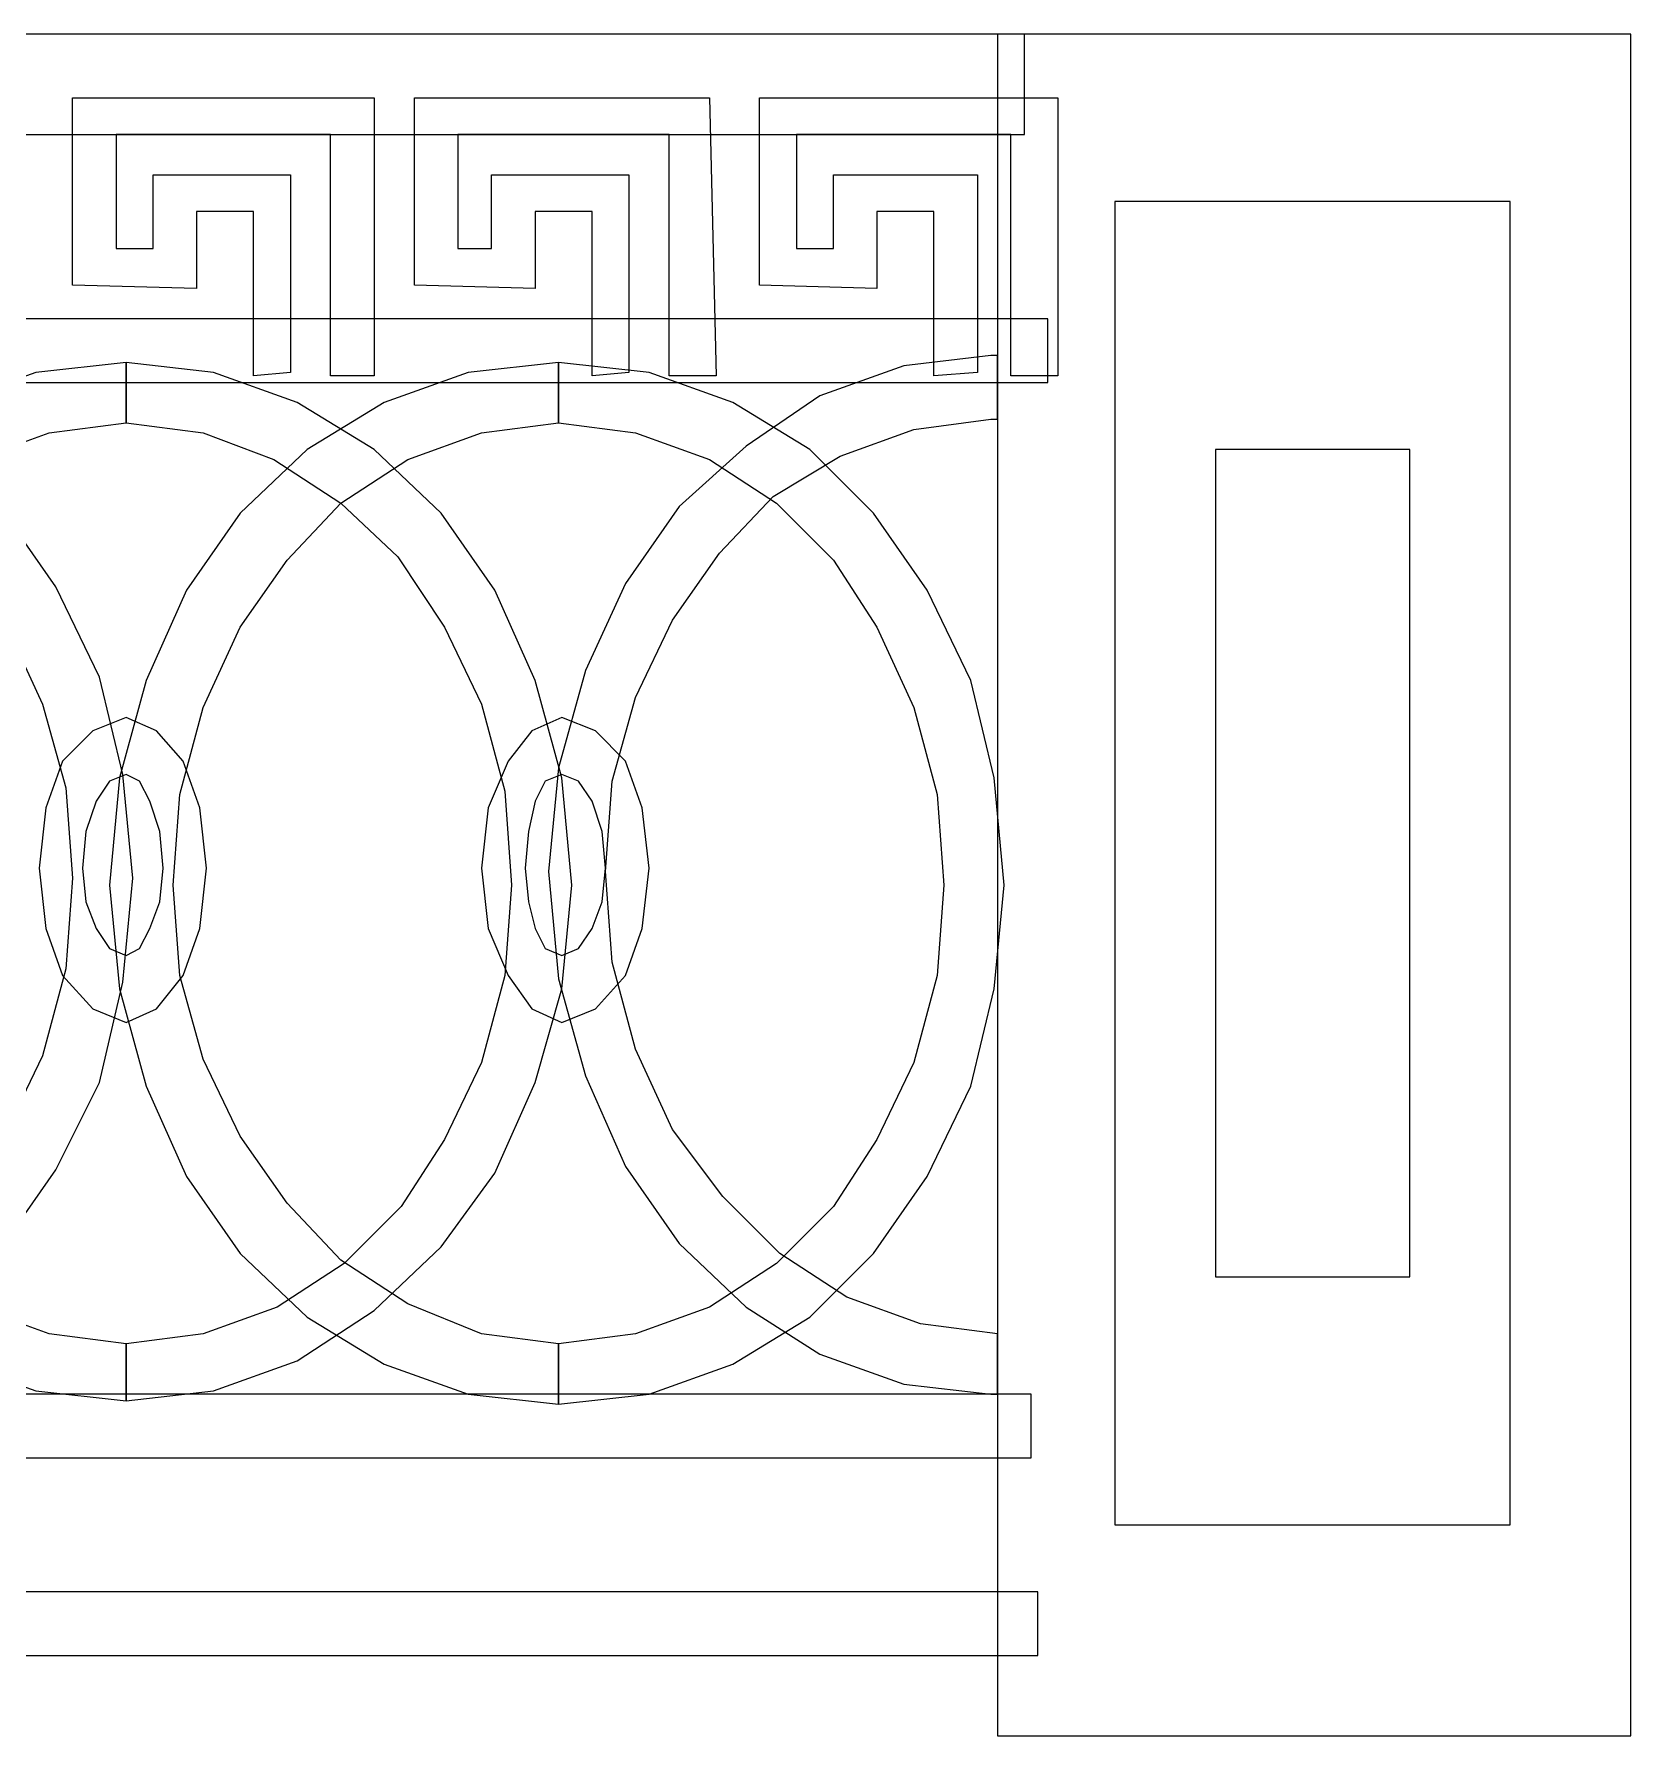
# Model space of a CAD drawing. Header units: centimetres. Extents: x -67 to 57, y -7 to 31.
# Drawn here: x 21.39 to 57.17, y -7.27 to 30.87 of the extents above; entities that cross this region are included whole.
import ezdxf

# ---------------------------------------------------------------- set-up
doc = ezdxf.new("R2010")
doc.units = ezdxf.units.CM
doc.header["$MEASUREMENT"] = 0
doc.layers.add('layer 1', color=7, linetype='Continuous')

msp = doc.modelspace()

# ---------------------------------------------------------------- linework, layer by layer
at = {"layer": 'layer 1', "color": 174}
for points, knots in [([(-53.71834, 30.87266), (-53.71834, 30.87266), (43.57871, 30.87266), (43.57871, 30.87266), (43.57871, 30.87266), (43.57871, 30.87266), (43.57871, 28.62041), (43.57871, 28.62041), (43.57871, 28.62041), (43.57871, 28.62041), (-53.71834, 28.62041), (-53.71834, 28.62041), (-53.71834, 28.62041), (-53.71834, 28.62041), (-53.71834, 30.87266), (-53.71834, 30.87266)], [0, 0, 0, 0, 0.25, 0.25, 0.25, 0.25, 0.5, 0.5, 0.5, 0.5, 0.75, 0.75, 0.75, 0.75, 1, 1, 1, 1]), ([(27.13731, 23.2901), (27.13731, 23.2901), (27.13731, 27.71951), (27.13731, 27.71951), (27.13731, 27.71951), (27.13731, 27.71951), (24.05924, 27.71951), (24.05924, 27.71951), (24.05924, 27.71951), (24.05924, 27.71951), (24.05924, 26.06787), (24.05924, 26.06787), (24.05924, 26.06787), (24.05924, 26.06787), (23.23341, 26.06787), (23.23341, 26.06787), (23.23341, 26.06787), (23.23341, 26.06787), (23.23341, 28.62041), (23.23341, 28.62041), (23.23341, 28.62041), (23.23341, 28.62041), (28.03821, 28.62041), (28.03821, 28.62041), (28.03821, 28.62041), (28.03821, 28.62041), (28.03821, 23.21502), (28.03821, 23.21502), (28.03821, 23.21502), (28.03821, 23.21502), (29.01418, 23.21502), (29.01418, 23.21502), (29.01418, 23.21502), (29.01418, 23.21502), (29.01418, 29.44624), (29.01418, 29.44624), (29.01418, 29.44624), (29.01418, 29.44624), (22.25744, 29.44624), (22.25744, 29.44624), (22.25744, 29.44624), (22.25744, 29.44624), (22.25744, 25.24204), (22.25744, 25.24204), (22.25744, 25.24204), (22.25744, 25.24204), (25.03521, 25.16697), (25.03521, 25.16697), (25.03521, 25.16697), (25.03521, 25.16697), (25.03521, 26.89369), (25.03521, 26.89369), (25.03521, 26.89369), (25.03521, 26.89369), (26.31148, 26.89369), (26.31148, 26.89369), (26.31148, 26.89369), (26.31148, 26.89369), (26.31148, 23.21502), (26.31148, 23.21502), (26.31148, 23.21502), (26.31148, 23.21502), (27.13731, 23.2901), (27.13731, 23.2901)], [0, 0, 0, 0, 0.0625, 0.0625, 0.0625, 0.0625, 0.125, 0.125, 0.125, 0.125, 0.1875, 0.1875, 0.1875, 0.1875, 0.25, 0.25, 0.25, 0.25, 0.3125, 0.3125, 0.3125, 0.3125, 0.375, 0.375, 0.375, 0.375, 0.4375, 0.4375, 0.4375, 0.4375, 0.5, 0.5, 0.5, 0.5, 0.5625, 0.5625, 0.5625, 0.5625, 0.625, 0.625, 0.625, 0.625, 0.6875, 0.6875, 0.6875, 0.6875, 0.75, 0.75, 0.75, 0.75, 0.8125, 0.8125, 0.8125, 0.8125, 0.875, 0.875, 0.875, 0.875, 0.9375, 0.9375, 0.9375, 0.9375, 1, 1, 1, 1]), ([(34.71987, 23.2901), (34.71987, 23.2901), (34.71987, 27.71951), (34.71987, 27.71951), (34.71987, 27.71951), (34.71987, 27.71951), (31.6418, 27.71951), (31.6418, 27.71951), (31.6418, 27.71951), (31.6418, 27.71951), (31.6418, 26.06787), (31.6418, 26.06787), (31.6418, 26.06787), (31.6418, 26.06787), (30.89105, 26.06787), (30.89105, 26.06787), (30.89105, 26.06787), (30.89105, 26.06787), (30.89105, 28.62041), (30.89105, 28.62041), (30.89105, 28.62041), (30.89105, 28.62041), (35.62077, 28.62041), (35.62077, 28.62041), (35.62077, 28.62041), (35.62077, 28.62041), (35.62077, 23.21502), (35.62077, 23.21502), (35.62077, 23.21502), (35.62077, 23.21502), (36.67182, 23.21502), (36.67182, 23.21502), (36.67182, 23.21502), (36.67182, 23.21502), (36.52167, 29.44624), (36.52167, 29.44624), (36.52167, 29.44624), (36.52167, 29.44624), (29.91508, 29.44624), (29.91508, 29.44624), (29.91508, 29.44624), (29.91508, 29.44624), (29.91508, 25.24204), (29.91508, 25.24204), (29.91508, 25.24204), (29.91508, 25.24204), (32.61777, 25.16697), (32.61777, 25.16697), (32.61777, 25.16697), (32.61777, 25.16697), (32.61777, 26.89369), (32.61777, 26.89369), (32.61777, 26.89369), (32.61777, 26.89369), (33.89405, 26.89369), (33.89405, 26.89369), (33.89405, 26.89369), (33.89405, 26.89369), (33.89405, 23.21502), (33.89405, 23.21502), (33.89405, 23.21502), (33.89405, 23.21502), (34.71987, 23.2901), (34.71987, 23.2901)], [0, 0, 0, 0, 0.0625, 0.0625, 0.0625, 0.0625, 0.125, 0.125, 0.125, 0.125, 0.1875, 0.1875, 0.1875, 0.1875, 0.25, 0.25, 0.25, 0.25, 0.3125, 0.3125, 0.3125, 0.3125, 0.375, 0.375, 0.375, 0.375, 0.4375, 0.4375, 0.4375, 0.4375, 0.5, 0.5, 0.5, 0.5, 0.5625, 0.5625, 0.5625, 0.5625, 0.625, 0.625, 0.625, 0.625, 0.6875, 0.6875, 0.6875, 0.6875, 0.75, 0.75, 0.75, 0.75, 0.8125, 0.8125, 0.8125, 0.8125, 0.875, 0.875, 0.875, 0.875, 0.9375, 0.9375, 0.9375, 0.9375, 1, 1, 1, 1]), ([(42.52766, 23.2901), (42.52766, 23.2901), (42.52766, 27.71951), (42.52766, 27.71951), (42.52766, 27.71951), (42.52766, 27.71951), (39.29944, 27.71951), (39.29944, 27.71951), (39.29944, 27.71951), (39.29944, 27.71951), (39.29944, 26.06787), (39.29944, 26.06787), (39.29944, 26.06787), (39.29944, 26.06787), (38.47361, 26.06787), (38.47361, 26.06787), (38.47361, 26.06787), (38.47361, 26.06787), (38.47361, 28.62041), (38.47361, 28.62041), (38.47361, 28.62041), (38.47361, 28.62041), (43.27841, 28.62041), (43.27841, 28.62041), (43.27841, 28.62041), (43.27841, 28.62041), (43.27841, 23.21502), (43.27841, 23.21502), (43.27841, 23.21502), (43.27841, 23.21502), (44.32945, 23.21502), (44.32945, 23.21502), (44.32945, 23.21502), (44.32945, 23.21502), (44.32945, 29.44624), (44.32945, 29.44624), (44.32945, 29.44624), (44.32945, 29.44624), (37.64779, 29.44624), (37.64779, 29.44624), (37.64779, 29.44624), (37.64779, 29.44624), (37.64779, 25.24204), (37.64779, 25.24204), (37.64779, 25.24204), (37.64779, 25.24204), (40.27541, 25.16697), (40.27541, 25.16697), (40.27541, 25.16697), (40.27541, 25.16697), (40.27541, 26.89369), (40.27541, 26.89369), (40.27541, 26.89369), (40.27541, 26.89369), (41.55168, 26.89369), (41.55168, 26.89369), (41.55168, 26.89369), (41.55168, 26.89369), (41.55168, 23.21502), (41.55168, 23.21502), (41.55168, 23.21502), (41.55168, 23.21502), (42.52766, 23.2901), (42.52766, 23.2901)], [0, 0, 0, 0, 0.0625, 0.0625, 0.0625, 0.0625, 0.125, 0.125, 0.125, 0.125, 0.1875, 0.1875, 0.1875, 0.1875, 0.25, 0.25, 0.25, 0.25, 0.3125, 0.3125, 0.3125, 0.3125, 0.375, 0.375, 0.375, 0.375, 0.4375, 0.4375, 0.4375, 0.4375, 0.5, 0.5, 0.5, 0.5, 0.5625, 0.5625, 0.5625, 0.5625, 0.625, 0.625, 0.625, 0.625, 0.6875, 0.6875, 0.6875, 0.6875, 0.75, 0.75, 0.75, 0.75, 0.8125, 0.8125, 0.8125, 0.8125, 0.875, 0.875, 0.875, 0.875, 0.9375, 0.9375, 0.9375, 0.9375, 1, 1, 1, 1]), ([(-53.94357, 24.49129), (-53.94357, 24.49129), (44.10423, 24.49129), (44.10423, 24.49129), (44.10423, 24.49129), (44.10423, 24.49129), (44.10423, 23.06487), (44.10423, 23.06487), (44.10423, 23.06487), (44.10423, 23.06487), (-53.94357, 23.06487), (-53.94357, 23.06487), (-53.94357, 23.06487), (-53.94357, 23.06487), (-53.94357, 24.49129), (-53.94357, 24.49129)], [0, 0, 0, 0, 0.25, 0.25, 0.25, 0.25, 0.5, 0.5, 0.5, 0.5, 0.75, 0.75, 0.75, 0.75, 1, 1, 1, 1]), ([(13.62383, 23.66547), (13.62383, 23.66547), (15.65085, 23.44025), (15.65085, 23.44025), (15.65085, 23.44025), (15.65085, 23.44025), (17.52772, 22.76457), (17.52772, 22.76457), (17.52772, 22.76457), (17.52772, 22.76457), (19.25444, 21.63845), (19.25444, 21.63845), (19.25444, 21.63845), (19.25444, 21.63845), (20.68087, 20.21203), (20.68087, 20.21203), (20.68087, 20.21203), (20.68087, 20.21203), (21.88206, 18.4853), (21.88206, 18.4853), (21.88206, 18.4853), (21.88206, 18.4853), (22.85804, 16.45828), (22.85804, 16.45828), (22.85804, 16.45828), (22.85804, 16.45828), (23.38356, 14.28111), (23.38356, 14.28111), (23.38356, 14.28111), (23.38356, 14.28111), (23.60879, 11.95379), (23.60879, 11.95379), (23.60879, 11.95379), (23.60879, 11.95379), (23.38356, 9.62647), (23.38356, 9.62647), (23.38356, 9.62647), (23.38356, 9.62647), (22.85804, 7.37422), (22.85804, 7.37422), (22.85804, 7.37422), (22.85804, 7.37422), (21.88206, 5.42227), (21.88206, 5.42227), (21.88206, 5.42227), (21.88206, 5.42227), (20.68087, 3.69555), (20.68087, 3.69555), (20.68087, 3.69555), (20.68087, 3.69555), (19.25444, 2.26913), (19.25444, 2.26913), (19.25444, 2.26913), (19.25444, 2.26913), (17.52772, 1.14301), (17.52772, 1.14301), (17.52772, 1.14301), (17.52772, 1.14301), (15.65085, 0.46733), (15.65085, 0.46733), (15.65085, 0.46733), (15.65085, 0.46733), (13.62383, 0.24211), (13.62383, 0.24211), (13.62383, 0.24211), (13.62383, 0.24211), (13.62383, 0.24211), (13.62383, 0.24211), (13.62383, 0.24211), (13.62383, 0.24211), (13.62383, 0.24211), (13.62383, 0.24211), (13.62383, 0.24211), (13.62383, 0.24211), (13.62383, 0.24211), (13.62383, 0.24211), (13.62383, 0.24211), (13.62383, 0.24211), (13.62383, 0.24211), (13.62383, 0.24211), (13.62383, 0.24211), (13.62383, 0.24211), (13.62383, 1.66853), (13.62383, 1.66853), (13.62383, 1.66853), (13.62383, 1.66853), (13.62383, 1.66853), (13.62383, 1.66853), (13.62383, 1.66853), (13.62383, 1.66853), (13.62383, 1.66853), (13.62383, 1.66853), (13.62383, 1.66853), (13.62383, 1.66853), (13.62383, 1.66853), (13.62383, 1.66853), (13.62383, 1.66853), (13.62383, 1.66853), (13.62383, 1.66853), (13.62383, 1.66853), (13.62383, 1.66853), (13.62383, 1.66853), (15.35055, 1.89376), (15.35055, 1.89376), (15.35055, 1.89376), (15.35055, 1.89376), (17.0022, 2.49435), (17.0022, 2.49435), (17.0022, 2.49435), (17.0022, 2.49435), (18.5037, 3.47033), (18.5037, 3.47033), (18.5037, 3.47033), (18.5037, 3.47033), (19.77997, 4.7466), (19.77997, 4.7466), (19.77997, 4.7466), (19.77997, 4.7466), (20.75594, 6.2481), (20.75594, 6.2481), (20.75594, 6.2481), (20.75594, 6.2481), (21.58177, 7.97482), (21.58177, 7.97482), (21.58177, 7.97482), (21.58177, 7.97482), (22.10729, 9.92677), (22.10729, 9.92677), (22.10729, 9.92677), (22.10729, 9.92677), (22.25744, 11.95379), (22.25744, 11.95379), (22.25744, 11.95379), (22.25744, 11.95379), (22.10729, 13.98081), (22.10729, 13.98081), (22.10729, 13.98081), (22.10729, 13.98081), (21.58177, 15.85768), (21.58177, 15.85768), (21.58177, 15.85768), (21.58177, 15.85768), (20.75594, 17.65948), (20.75594, 17.65948), (20.75594, 17.65948), (20.75594, 17.65948), (19.77997, 19.16098), (19.77997, 19.16098), (19.77997, 19.16098), (19.77997, 19.16098), (18.5037, 20.36218), (18.5037, 20.36218), (18.5037, 20.36218), (18.5037, 20.36218), (17.0022, 21.33815), (17.0022, 21.33815), (17.0022, 21.33815), (17.0022, 21.33815), (15.35055, 21.93875), (15.35055, 21.93875), (15.35055, 21.93875), (15.35055, 21.93875), (13.62383, 22.16397), (13.62383, 22.16397), (13.62383, 22.16397), (13.62383, 22.16397), (13.62383, 22.16397), (13.62383, 22.16397), (13.62383, 22.16397), (13.62383, 22.16397), (13.62383, 22.16397), (13.62383, 22.16397), (13.62383, 22.16397), (13.62383, 22.16397), (13.62383, 22.16397), (13.62383, 22.16397), (13.62383, 22.16397), (13.62383, 22.16397), (13.62383, 22.16397), (13.62383, 22.16397), (13.62383, 22.16397), (13.62383, 22.16397), (13.62383, 23.66547), (13.62383, 23.66547), (13.62383, 23.66547), (13.62383, 23.66547), (13.62383, 23.66547), (13.62383, 23.66547), (13.62383, 23.66547), (13.62383, 23.66547), (13.62383, 23.66547), (13.62383, 23.66547), (13.62383, 23.66547), (13.62383, 23.66547), (13.62383, 23.66547), (13.62383, 23.66547), (13.62383, 23.66547), (13.62383, 23.66547), (13.62383, 23.66547), (13.62383, 23.66547)], [0, 0, 0, 0, 0.02, 0.02, 0.02, 0.02, 0.04, 0.04, 0.04, 0.04, 0.06, 0.06, 0.06, 0.06, 0.08, 0.08, 0.08, 0.08, 0.1, 0.1, 0.1, 0.1, 0.12, 0.12, 0.12, 0.12, 0.14, 0.14, 0.14, 0.14, 0.16, 0.16, 0.16, 0.16, 0.18, 0.18, 0.18, 0.18, 0.2, 0.2, 0.2, 0.2, 0.22, 0.22, 0.22, 0.22, 0.24, 0.24, 0.24, 0.24, 0.26, 0.26, 0.26, 0.26, 0.28, 0.28, 0.28, 0.28, 0.3, 0.3, 0.3, 0.3, 0.32, 0.32, 0.32, 0.32, 0.34, 0.34, 0.34, 0.34, 0.36, 0.36, 0.36, 0.36, 0.38, 0.38, 0.38, 0.38, 0.4, 0.4, 0.4, 0.4, 0.42, 0.42, 0.42, 0.42, 0.44, 0.44, 0.44, 0.44, 0.46, 0.46, 0.46, 0.46, 0.48, 0.48, 0.48, 0.48, 0.5, 0.5, 0.5, 0.5, 0.52, 0.52, 0.52, 0.52, 0.54, 0.54, 0.54, 0.54, 0.56, 0.56, 0.56, 0.56, 0.58, 0.58, 0.58, 0.58, 0.6, 0.6, 0.6, 0.6, 0.62, 0.62, 0.62, 0.62, 0.64, 0.64, 0.64, 0.64, 0.66, 0.66, 0.66, 0.66, 0.68, 0.68, 0.68, 0.68, 0.7, 0.7, 0.7, 0.7, 0.72, 0.72, 0.72, 0.72, 0.74, 0.74, 0.74, 0.74, 0.76, 0.76, 0.76, 0.76, 0.78, 0.78, 0.78, 0.78, 0.8, 0.8, 0.8, 0.8, 0.82, 0.82, 0.82, 0.82, 0.84, 0.84, 0.84, 0.84, 0.86, 0.86, 0.86, 0.86, 0.88, 0.88, 0.88, 0.88, 0.9, 0.9, 0.9, 0.9, 0.92, 0.92, 0.92, 0.92, 0.94, 0.94, 0.94, 0.94, 0.96, 0.96, 0.96, 0.96, 0.98, 0.98, 0.98, 0.98, 1, 1, 1, 1]), ([(42.82796, 23.66547), (42.82796, 23.66547), (42.90303, 23.66547), (42.90303, 23.66547), (42.90303, 23.66547), (42.90303, 23.66547), (42.97811, 23.66547), (42.97811, 23.66547), (42.97811, 23.66547), (42.97811, 23.66547), (42.97811, 23.66547), (42.97811, 23.66547), (42.97811, 23.66547), (42.97811, 23.66547), (42.97811, 23.66547), (42.97811, 23.66547), (42.97811, 23.66547), (42.97811, 23.66547), (42.97811, 22.23905), (42.97811, 22.23905), (42.97811, 22.23905), (42.97811, 22.23905), (42.97811, 22.23905), (42.97811, 22.23905), (42.97811, 22.23905), (42.97811, 22.23905), (42.97811, 22.23905), (42.97811, 22.23905), (42.97811, 22.23905), (42.97811, 22.23905), (42.90303, 22.23905), (42.90303, 22.23905), (42.90303, 22.23905), (42.90303, 22.23905), (42.82796, 22.23905), (42.82796, 22.23905), (42.82796, 22.23905), (42.82796, 22.23905), (41.10123, 22.01382), (41.10123, 22.01382), (41.10123, 22.01382), (41.10123, 22.01382), (39.44959, 21.41322), (39.44959, 21.41322), (39.44959, 21.41322), (39.44959, 21.41322), (37.94809, 20.51233), (37.94809, 20.51233), (37.94809, 20.51233), (37.94809, 20.51233), (36.74689, 19.23605), (36.74689, 19.23605), (36.74689, 19.23605), (36.74689, 19.23605), (35.69584, 17.73456), (35.69584, 17.73456), (35.69584, 17.73456), (35.69584, 17.73456), (34.87002, 16.00783), (34.87002, 16.00783), (34.87002, 16.00783), (34.87002, 16.00783), (34.3445, 14.13096), (34.3445, 14.13096), (34.3445, 14.13096), (34.3445, 14.13096), (34.19435, 12.10394), (34.19435, 12.10394), (34.19435, 12.10394), (34.19435, 12.10394), (34.3445, 10.07692), (34.3445, 10.07692), (34.3445, 10.07692), (34.3445, 10.07692), (34.87002, 8.12497), (34.87002, 8.12497), (34.87002, 8.12497), (34.87002, 8.12497), (35.69584, 6.32317), (35.69584, 6.32317), (35.69584, 6.32317), (35.69584, 6.32317), (36.82197, 4.82168), (36.82197, 4.82168), (36.82197, 4.82168), (36.82197, 4.82168), (38.09824, 3.5454), (38.09824, 3.5454), (38.09824, 3.5454), (38.09824, 3.5454), (39.59974, 2.56943), (39.59974, 2.56943), (39.59974, 2.56943), (39.59974, 2.56943), (41.25138, 1.96883), (41.25138, 1.96883), (41.25138, 1.96883), (41.25138, 1.96883), (42.97811, 1.74361), (42.97811, 1.74361), (42.97811, 1.74361), (42.97811, 1.74361), (42.97811, 1.74361), (42.97811, 1.74361), (42.97811, 1.74361), (42.97811, 1.74361), (42.97811, 1.74361), (42.97811, 1.74361), (42.97811, 1.74361), (42.97811, 1.74361), (42.97811, 1.74361), (42.97811, 1.74361), (42.97811, 1.74361), (42.97811, 1.74361), (42.97811, 1.74361), (42.97811, 1.74361), (42.97811, 1.74361), (42.97811, 1.74361), (42.97811, 0.39226), (42.97811, 0.39226), (42.97811, 0.39226), (42.97811, 0.39226), (42.97811, 0.39226), (42.97811, 0.39226), (42.97811, 0.39226), (42.97811, 0.39226), (42.97811, 0.39226), (42.97811, 0.39226), (42.97811, 0.39226), (42.97811, 0.39226), (42.90303, 0.39226), (42.90303, 0.39226), (42.90303, 0.39226), (42.90303, 0.39226), (42.82796, 0.39226), (42.82796, 0.39226), (42.82796, 0.39226), (42.82796, 0.39226), (40.87601, 0.61748), (40.87601, 0.61748), (40.87601, 0.61748), (40.87601, 0.61748), (38.99914, 1.29316), (38.99914, 1.29316), (38.99914, 1.29316), (38.99914, 1.29316), (37.34749, 2.3442), (37.34749, 2.3442), (37.34749, 2.3442), (37.34749, 2.3442), (35.84599, 3.77063), (35.84599, 3.77063), (35.84599, 3.77063), (35.84599, 3.77063), (34.64479, 5.49735), (34.64479, 5.49735), (34.64479, 5.49735), (34.64479, 5.49735), (33.7439, 7.52437), (33.7439, 7.52437), (33.7439, 7.52437), (33.7439, 7.52437), (33.1433, 9.70154), (33.1433, 9.70154), (33.1433, 9.70154), (33.1433, 9.70154), (32.91807, 12.10394), (32.91807, 12.10394), (32.91807, 12.10394), (32.91807, 12.10394), (33.1433, 14.43126), (33.1433, 14.43126), (33.1433, 14.43126), (33.1433, 14.43126), (33.7439, 16.60843), (33.7439, 16.60843), (33.7439, 16.60843), (33.7439, 16.60843), (34.64479, 18.56038), (34.64479, 18.56038), (34.64479, 18.56038), (34.64479, 18.56038), (35.84599, 20.2871), (35.84599, 20.2871), (35.84599, 20.2871), (35.84599, 20.2871), (37.34749, 21.63845), (37.34749, 21.63845), (37.34749, 21.63845), (37.34749, 21.63845), (38.99914, 22.76457), (38.99914, 22.76457), (38.99914, 22.76457), (38.99914, 22.76457), (40.87601, 23.44025), (40.87601, 23.44025), (40.87601, 23.44025), (40.87601, 23.44025), (42.82796, 23.66547), (42.82796, 23.66547)], [0, 0, 0, 0, 0.02, 0.02, 0.02, 0.02, 0.04, 0.04, 0.04, 0.04, 0.06, 0.06, 0.06, 0.06, 0.08, 0.08, 0.08, 0.08, 0.1, 0.1, 0.1, 0.1, 0.12, 0.12, 0.12, 0.12, 0.14, 0.14, 0.14, 0.14, 0.16, 0.16, 0.16, 0.16, 0.18, 0.18, 0.18, 0.18, 0.2, 0.2, 0.2, 0.2, 0.22, 0.22, 0.22, 0.22, 0.24, 0.24, 0.24, 0.24, 0.26, 0.26, 0.26, 0.26, 0.28, 0.28, 0.28, 0.28, 0.3, 0.3, 0.3, 0.3, 0.32, 0.32, 0.32, 0.32, 0.34, 0.34, 0.34, 0.34, 0.36, 0.36, 0.36, 0.36, 0.38, 0.38, 0.38, 0.38, 0.4, 0.4, 0.4, 0.4, 0.42, 0.42, 0.42, 0.42, 0.44, 0.44, 0.44, 0.44, 0.46, 0.46, 0.46, 0.46, 0.48, 0.48, 0.48, 0.48, 0.5, 0.5, 0.5, 0.5, 0.52, 0.52, 0.52, 0.52, 0.54, 0.54, 0.54, 0.54, 0.56, 0.56, 0.56, 0.56, 0.58, 0.58, 0.58, 0.58, 0.6, 0.6, 0.6, 0.6, 0.62, 0.62, 0.62, 0.62, 0.64, 0.64, 0.64, 0.64, 0.66, 0.66, 0.66, 0.66, 0.68, 0.68, 0.68, 0.68, 0.7, 0.7, 0.7, 0.7, 0.72, 0.72, 0.72, 0.72, 0.74, 0.74, 0.74, 0.74, 0.76, 0.76, 0.76, 0.76, 0.78, 0.78, 0.78, 0.78, 0.8, 0.8, 0.8, 0.8, 0.82, 0.82, 0.82, 0.82, 0.84, 0.84, 0.84, 0.84, 0.86, 0.86, 0.86, 0.86, 0.88, 0.88, 0.88, 0.88, 0.9, 0.9, 0.9, 0.9, 0.92, 0.92, 0.92, 0.92, 0.94, 0.94, 0.94, 0.94, 0.96, 0.96, 0.96, 0.96, 0.98, 0.98, 0.98, 0.98, 1, 1, 1, 1]), ([(23.45864, 0.24211), (23.45864, 0.24211), (21.43162, 0.46733), (21.43162, 0.46733), (21.43162, 0.46733), (21.43162, 0.46733), (19.55474, 1.14301), (19.55474, 1.14301), (19.55474, 1.14301), (19.55474, 1.14301), (17.82802, 2.26913), (17.82802, 2.26913), (17.82802, 2.26913), (17.82802, 2.26913), (16.32652, 3.69555), (16.32652, 3.69555), (16.32652, 3.69555), (16.32652, 3.69555), (15.12533, 5.3472), (15.12533, 5.3472), (15.12533, 5.3472), (15.12533, 5.3472), (14.22443, 7.37422), (14.22443, 7.37422), (14.22443, 7.37422), (14.22443, 7.37422), (13.62383, 9.47632), (13.62383, 9.47632), (13.62383, 9.47632), (13.62383, 9.47632), (13.3986, 11.80364), (13.3986, 11.80364), (13.3986, 11.80364), (13.3986, 11.80364), (13.62383, 14.20604), (13.62383, 14.20604), (13.62383, 14.20604), (13.62383, 14.20604), (14.22443, 16.38321), (14.22443, 16.38321), (14.22443, 16.38321), (14.22443, 16.38321), (15.12533, 18.41023), (15.12533, 18.41023), (15.12533, 18.41023), (15.12533, 18.41023), (16.32652, 20.13695), (16.32652, 20.13695), (16.32652, 20.13695), (16.32652, 20.13695), (17.82802, 21.56337), (17.82802, 21.56337), (17.82802, 21.56337), (17.82802, 21.56337), (19.55474, 22.61442), (19.55474, 22.61442), (19.55474, 22.61442), (19.55474, 22.61442), (21.43162, 23.2901), (21.43162, 23.2901), (21.43162, 23.2901), (21.43162, 23.2901), (23.45864, 23.51532), (23.45864, 23.51532), (23.45864, 23.51532), (23.45864, 23.51532), (23.45864, 22.16397), (23.45864, 22.16397), (23.45864, 22.16397), (23.45864, 22.16397), (21.73192, 21.93875), (21.73192, 21.93875), (21.73192, 21.93875), (21.73192, 21.93875), (20.08027, 21.33815), (20.08027, 21.33815), (20.08027, 21.33815), (20.08027, 21.33815), (18.57877, 20.36218), (18.57877, 20.36218), (18.57877, 20.36218), (18.57877, 20.36218), (17.3025, 19.16098), (17.3025, 19.16098), (17.3025, 19.16098), (17.3025, 19.16098), (16.17637, 17.58441), (16.17637, 17.58441), (16.17637, 17.58441), (16.17637, 17.58441), (15.35055, 15.85768), (15.35055, 15.85768), (15.35055, 15.85768), (15.35055, 15.85768), (14.82503, 13.90574), (14.82503, 13.90574), (14.82503, 13.90574), (14.82503, 13.90574), (14.67488, 11.80364), (14.67488, 11.80364), (14.67488, 11.80364), (14.67488, 11.80364), (14.82503, 9.77662), (14.82503, 9.77662), (14.82503, 9.77662), (14.82503, 9.77662), (15.35055, 7.82467), (15.35055, 7.82467), (15.35055, 7.82467), (15.35055, 7.82467), (16.17637, 6.09795), (16.17637, 6.09795), (16.17637, 6.09795), (16.17637, 6.09795), (17.3025, 4.59645), (17.3025, 4.59645), (17.3025, 4.59645), (17.3025, 4.59645), (18.57877, 3.32018), (18.57877, 3.32018), (18.57877, 3.32018), (18.57877, 3.32018), (20.08027, 2.3442), (20.08027, 2.3442), (20.08027, 2.3442), (20.08027, 2.3442), (21.73192, 1.74361), (21.73192, 1.74361), (21.73192, 1.74361), (21.73192, 1.74361), (23.45864, 1.51838), (23.45864, 1.51838), (23.45864, 1.51838), (23.45864, 1.51838), (23.45864, 0.24211), (23.45864, 0.24211)], [0, 0, 0, 0, 0.02941176, 0.02941176, 0.02941176, 0.02941176, 0.05882353, 0.05882353, 0.05882353, 0.05882353, 0.08823529, 0.08823529, 0.08823529, 0.08823529, 0.11764706, 0.11764706, 0.11764706, 0.11764706, 0.14705882, 0.14705882, 0.14705882, 0.14705882, 0.17647059, 0.17647059, 0.17647059, 0.17647059, 0.20588235, 0.20588235, 0.20588235, 0.20588235, 0.23529412, 0.23529412, 0.23529412, 0.23529412, 0.26470588, 0.26470588, 0.26470588, 0.26470588, 0.29411765, 0.29411765, 0.29411765, 0.29411765, 0.32352941, 0.32352941, 0.32352941, 0.32352941, 0.35294118, 0.35294118, 0.35294118, 0.35294118, 0.38235294, 0.38235294, 0.38235294, 0.38235294, 0.41176471, 0.41176471, 0.41176471, 0.41176471, 0.44117647, 0.44117647, 0.44117647, 0.44117647, 0.47058824, 0.47058824, 0.47058824, 0.47058824, 0.5, 0.5, 0.5, 0.5, 0.52941176, 0.52941176, 0.52941176, 0.52941176, 0.55882353, 0.55882353, 0.55882353, 0.55882353, 0.58823529, 0.58823529, 0.58823529, 0.58823529, 0.61764706, 0.61764706, 0.61764706, 0.61764706, 0.64705882, 0.64705882, 0.64705882, 0.64705882, 0.67647059, 0.67647059, 0.67647059, 0.67647059, 0.70588235, 0.70588235, 0.70588235, 0.70588235, 0.73529412, 0.73529412, 0.73529412, 0.73529412, 0.76470588, 0.76470588, 0.76470588, 0.76470588, 0.79411765, 0.79411765, 0.79411765, 0.79411765, 0.82352941, 0.82352941, 0.82352941, 0.82352941, 0.85294118, 0.85294118, 0.85294118, 0.85294118, 0.88235294, 0.88235294, 0.88235294, 0.88235294, 0.91176471, 0.91176471, 0.91176471, 0.91176471, 0.94117647, 0.94117647, 0.94117647, 0.94117647, 0.97058824, 0.97058824, 0.97058824, 0.97058824, 1, 1, 1, 1]), ([(33.1433, 0.16703), (33.1433, 0.16703), (31.11628, 0.39226), (31.11628, 0.39226), (31.11628, 0.39226), (31.11628, 0.39226), (29.2394, 1.06793), (29.2394, 1.06793), (29.2394, 1.06793), (29.2394, 1.06793), (27.51268, 2.11898), (27.51268, 2.11898), (27.51268, 2.11898), (27.51268, 2.11898), (26.01118, 3.5454), (26.01118, 3.5454), (26.01118, 3.5454), (26.01118, 3.5454), (24.80999, 5.27212), (24.80999, 5.27212), (24.80999, 5.27212), (24.80999, 5.27212), (23.90909, 7.29915), (23.90909, 7.29915), (23.90909, 7.29915), (23.90909, 7.29915), (23.30849, 9.47632), (23.30849, 9.47632), (23.30849, 9.47632), (23.30849, 9.47632), (23.08326, 11.80364), (23.08326, 11.80364), (23.08326, 11.80364), (23.08326, 11.80364), (23.30849, 14.20604), (23.30849, 14.20604), (23.30849, 14.20604), (23.30849, 14.20604), (23.90909, 16.38321), (23.90909, 16.38321), (23.90909, 16.38321), (23.90909, 16.38321), (24.80999, 18.41023), (24.80999, 18.41023), (24.80999, 18.41023), (24.80999, 18.41023), (26.01118, 20.13695), (26.01118, 20.13695), (26.01118, 20.13695), (26.01118, 20.13695), (27.51268, 21.56337), (27.51268, 21.56337), (27.51268, 21.56337), (27.51268, 21.56337), (29.2394, 22.61442), (29.2394, 22.61442), (29.2394, 22.61442), (29.2394, 22.61442), (31.11628, 23.2901), (31.11628, 23.2901), (31.11628, 23.2901), (31.11628, 23.2901), (33.1433, 23.51532), (33.1433, 23.51532), (33.1433, 23.51532), (33.1433, 23.51532), (33.1433, 22.16397), (33.1433, 22.16397), (33.1433, 22.16397), (33.1433, 22.16397), (31.41657, 21.93875), (31.41657, 21.93875), (31.41657, 21.93875), (31.41657, 21.93875), (29.76493, 21.33815), (29.76493, 21.33815), (29.76493, 21.33815), (29.76493, 21.33815), (28.26343, 20.36218), (28.26343, 20.36218), (28.26343, 20.36218), (28.26343, 20.36218), (27.06223, 19.0859), (27.06223, 19.0859), (27.06223, 19.0859), (27.06223, 19.0859), (26.01118, 17.58441), (26.01118, 17.58441), (26.01118, 17.58441), (26.01118, 17.58441), (25.18536, 15.78261), (25.18536, 15.78261), (25.18536, 15.78261), (25.18536, 15.78261), (24.65984, 13.83066), (24.65984, 13.83066), (24.65984, 13.83066), (24.65984, 13.83066), (24.50969, 11.80364), (24.50969, 11.80364), (24.50969, 11.80364), (24.50969, 11.80364), (24.65984, 9.77662), (24.65984, 9.77662), (24.65984, 9.77662), (24.65984, 9.77662), (25.18536, 7.89975), (25.18536, 7.89975), (25.18536, 7.89975), (25.18536, 7.89975), (26.01118, 6.17302), (26.01118, 6.17302), (26.01118, 6.17302), (26.01118, 6.17302), (27.06223, 4.67153), (27.06223, 4.67153), (27.06223, 4.67153), (27.06223, 4.67153), (28.26343, 3.39525), (28.26343, 3.39525), (28.26343, 3.39525), (28.26343, 3.39525), (29.76493, 2.41928), (29.76493, 2.41928), (29.76493, 2.41928), (29.76493, 2.41928), (31.41657, 1.74361), (31.41657, 1.74361), (31.41657, 1.74361), (31.41657, 1.74361), (33.1433, 1.51838), (33.1433, 1.51838), (33.1433, 1.51838), (33.1433, 1.51838), (33.1433, 0.16703), (33.1433, 0.16703)], [0, 0, 0, 0, 0.02941176, 0.02941176, 0.02941176, 0.02941176, 0.05882353, 0.05882353, 0.05882353, 0.05882353, 0.08823529, 0.08823529, 0.08823529, 0.08823529, 0.11764706, 0.11764706, 0.11764706, 0.11764706, 0.14705882, 0.14705882, 0.14705882, 0.14705882, 0.17647059, 0.17647059, 0.17647059, 0.17647059, 0.20588235, 0.20588235, 0.20588235, 0.20588235, 0.23529412, 0.23529412, 0.23529412, 0.23529412, 0.26470588, 0.26470588, 0.26470588, 0.26470588, 0.29411765, 0.29411765, 0.29411765, 0.29411765, 0.32352941, 0.32352941, 0.32352941, 0.32352941, 0.35294118, 0.35294118, 0.35294118, 0.35294118, 0.38235294, 0.38235294, 0.38235294, 0.38235294, 0.41176471, 0.41176471, 0.41176471, 0.41176471, 0.44117647, 0.44117647, 0.44117647, 0.44117647, 0.47058824, 0.47058824, 0.47058824, 0.47058824, 0.5, 0.5, 0.5, 0.5, 0.52941176, 0.52941176, 0.52941176, 0.52941176, 0.55882353, 0.55882353, 0.55882353, 0.55882353, 0.58823529, 0.58823529, 0.58823529, 0.58823529, 0.61764706, 0.61764706, 0.61764706, 0.61764706, 0.64705882, 0.64705882, 0.64705882, 0.64705882, 0.67647059, 0.67647059, 0.67647059, 0.67647059, 0.70588235, 0.70588235, 0.70588235, 0.70588235, 0.73529412, 0.73529412, 0.73529412, 0.73529412, 0.76470588, 0.76470588, 0.76470588, 0.76470588, 0.79411765, 0.79411765, 0.79411765, 0.79411765, 0.82352941, 0.82352941, 0.82352941, 0.82352941, 0.85294118, 0.85294118, 0.85294118, 0.85294118, 0.88235294, 0.88235294, 0.88235294, 0.88235294, 0.91176471, 0.91176471, 0.91176471, 0.91176471, 0.94117647, 0.94117647, 0.94117647, 0.94117647, 0.97058824, 0.97058824, 0.97058824, 0.97058824, 1, 1, 1, 1]), ([(23.45864, 23.51532), (23.45864, 23.51532), (25.41058, 23.2901), (25.41058, 23.2901), (25.41058, 23.2901), (25.41058, 23.2901), (27.28746, 22.61442), (27.28746, 22.61442), (27.28746, 22.61442), (27.28746, 22.61442), (29.01418, 21.56337), (29.01418, 21.56337), (29.01418, 21.56337), (29.01418, 21.56337), (30.51568, 20.13695), (30.51568, 20.13695), (30.51568, 20.13695), (30.51568, 20.13695), (31.71687, 18.41023), (31.71687, 18.41023), (31.71687, 18.41023), (31.71687, 18.41023), (32.61777, 16.38321), (32.61777, 16.38321), (32.61777, 16.38321), (32.61777, 16.38321), (33.21837, 14.20604), (33.21837, 14.20604), (33.21837, 14.20604), (33.21837, 14.20604), (33.4436, 11.80364), (33.4436, 11.80364), (33.4436, 11.80364), (33.4436, 11.80364), (33.21837, 9.47632), (33.21837, 9.47632), (33.21837, 9.47632), (33.21837, 9.47632), (32.61777, 7.37422), (32.61777, 7.37422), (32.61777, 7.37422), (32.61777, 7.37422), (31.71687, 5.3472), (31.71687, 5.3472), (31.71687, 5.3472), (31.71687, 5.3472), (30.51568, 3.69555), (30.51568, 3.69555), (30.51568, 3.69555), (30.51568, 3.69555), (29.01418, 2.26913), (29.01418, 2.26913), (29.01418, 2.26913), (29.01418, 2.26913), (27.28746, 1.14301), (27.28746, 1.14301), (27.28746, 1.14301), (27.28746, 1.14301), (25.41058, 0.46733), (25.41058, 0.46733), (25.41058, 0.46733), (25.41058, 0.46733), (23.45864, 0.24211), (23.45864, 0.24211), (23.45864, 0.24211), (23.45864, 0.24211), (23.45864, 0.24211), (23.45864, 0.24211), (23.45864, 0.24211), (23.45864, 0.24211), (23.45864, 0.24211), (23.45864, 0.24211), (23.45864, 0.24211), (23.45864, 0.24211), (23.45864, 0.24211), (23.45864, 0.24211), (23.45864, 0.24211), (23.45864, 0.24211), (23.45864, 0.24211), (23.45864, 0.24211), (23.45864, 0.24211), (23.45864, 0.24211), (23.45864, 1.51838), (23.45864, 1.51838), (23.45864, 1.51838), (23.45864, 1.51838), (23.45864, 1.51838), (23.45864, 1.51838), (23.45864, 1.51838), (23.45864, 1.51838), (23.45864, 1.51838), (23.45864, 1.51838), (23.45864, 1.51838), (23.45864, 1.51838), (23.45864, 1.51838), (23.45864, 1.51838), (23.45864, 1.51838), (23.45864, 1.51838), (23.45864, 1.51838), (23.45864, 1.51838), (23.45864, 1.51838), (23.45864, 1.51838), (25.18536, 1.74361), (25.18536, 1.74361), (25.18536, 1.74361), (25.18536, 1.74361), (26.83701, 2.3442), (26.83701, 2.3442), (26.83701, 2.3442), (26.83701, 2.3442), (28.3385, 3.32018), (28.3385, 3.32018), (28.3385, 3.32018), (28.3385, 3.32018), (29.61478, 4.59645), (29.61478, 4.59645), (29.61478, 4.59645), (29.61478, 4.59645), (30.59075, 6.09795), (30.59075, 6.09795), (30.59075, 6.09795), (30.59075, 6.09795), (31.41657, 7.82467), (31.41657, 7.82467), (31.41657, 7.82467), (31.41657, 7.82467), (31.9421, 9.77662), (31.9421, 9.77662), (31.9421, 9.77662), (31.9421, 9.77662), (32.09225, 11.80364), (32.09225, 11.80364), (32.09225, 11.80364), (32.09225, 11.80364), (31.9421, 13.90574), (31.9421, 13.90574), (31.9421, 13.90574), (31.9421, 13.90574), (31.41657, 15.85768), (31.41657, 15.85768), (31.41657, 15.85768), (31.41657, 15.85768), (30.59075, 17.58441), (30.59075, 17.58441), (30.59075, 17.58441), (30.59075, 17.58441), (29.5397, 19.16098), (29.5397, 19.16098), (29.5397, 19.16098), (29.5397, 19.16098), (28.26343, 20.36218), (28.26343, 20.36218), (28.26343, 20.36218), (28.26343, 20.36218), (26.76193, 21.33815), (26.76193, 21.33815), (26.76193, 21.33815), (26.76193, 21.33815), (25.18536, 21.93875), (25.18536, 21.93875), (25.18536, 21.93875), (25.18536, 21.93875), (23.45864, 22.16397), (23.45864, 22.16397), (23.45864, 22.16397), (23.45864, 22.16397), (23.45864, 22.16397), (23.45864, 22.16397), (23.45864, 22.16397), (23.45864, 22.16397), (23.45864, 22.16397), (23.45864, 22.16397), (23.45864, 22.16397), (23.45864, 22.16397), (23.45864, 22.16397), (23.45864, 22.16397), (23.45864, 22.16397), (23.45864, 22.16397), (23.45864, 22.16397), (23.45864, 22.16397), (23.45864, 22.16397), (23.45864, 22.16397), (23.45864, 23.51532), (23.45864, 23.51532), (23.45864, 23.51532), (23.45864, 23.51532), (23.45864, 23.51532), (23.45864, 23.51532), (23.45864, 23.51532), (23.45864, 23.51532), (23.45864, 23.51532), (23.45864, 23.51532), (23.45864, 23.51532), (23.45864, 23.51532), (23.45864, 23.51532), (23.45864, 23.51532), (23.45864, 23.51532), (23.45864, 23.51532), (23.45864, 23.51532), (23.45864, 23.51532)], [0, 0, 0, 0, 0.02, 0.02, 0.02, 0.02, 0.04, 0.04, 0.04, 0.04, 0.06, 0.06, 0.06, 0.06, 0.08, 0.08, 0.08, 0.08, 0.1, 0.1, 0.1, 0.1, 0.12, 0.12, 0.12, 0.12, 0.14, 0.14, 0.14, 0.14, 0.16, 0.16, 0.16, 0.16, 0.18, 0.18, 0.18, 0.18, 0.2, 0.2, 0.2, 0.2, 0.22, 0.22, 0.22, 0.22, 0.24, 0.24, 0.24, 0.24, 0.26, 0.26, 0.26, 0.26, 0.28, 0.28, 0.28, 0.28, 0.3, 0.3, 0.3, 0.3, 0.32, 0.32, 0.32, 0.32, 0.34, 0.34, 0.34, 0.34, 0.36, 0.36, 0.36, 0.36, 0.38, 0.38, 0.38, 0.38, 0.4, 0.4, 0.4, 0.4, 0.42, 0.42, 0.42, 0.42, 0.44, 0.44, 0.44, 0.44, 0.46, 0.46, 0.46, 0.46, 0.48, 0.48, 0.48, 0.48, 0.5, 0.5, 0.5, 0.5, 0.52, 0.52, 0.52, 0.52, 0.54, 0.54, 0.54, 0.54, 0.56, 0.56, 0.56, 0.56, 0.58, 0.58, 0.58, 0.58, 0.6, 0.6, 0.6, 0.6, 0.62, 0.62, 0.62, 0.62, 0.64, 0.64, 0.64, 0.64, 0.66, 0.66, 0.66, 0.66, 0.68, 0.68, 0.68, 0.68, 0.7, 0.7, 0.7, 0.7, 0.72, 0.72, 0.72, 0.72, 0.74, 0.74, 0.74, 0.74, 0.76, 0.76, 0.76, 0.76, 0.78, 0.78, 0.78, 0.78, 0.8, 0.8, 0.8, 0.8, 0.82, 0.82, 0.82, 0.82, 0.84, 0.84, 0.84, 0.84, 0.86, 0.86, 0.86, 0.86, 0.88, 0.88, 0.88, 0.88, 0.9, 0.9, 0.9, 0.9, 0.92, 0.92, 0.92, 0.92, 0.94, 0.94, 0.94, 0.94, 0.96, 0.96, 0.96, 0.96, 0.98, 0.98, 0.98, 0.98, 1, 1, 1, 1]), ([(33.1433, 23.51532), (33.1433, 23.51532), (35.17032, 23.2901), (35.17032, 23.2901), (35.17032, 23.2901), (35.17032, 23.2901), (37.04719, 22.61442), (37.04719, 22.61442), (37.04719, 22.61442), (37.04719, 22.61442), (38.77391, 21.56337), (38.77391, 21.56337), (38.77391, 21.56337), (38.77391, 21.56337), (40.20034, 20.13695), (40.20034, 20.13695), (40.20034, 20.13695), (40.20034, 20.13695), (41.40153, 18.41023), (41.40153, 18.41023), (41.40153, 18.41023), (41.40153, 18.41023), (42.37751, 16.38321), (42.37751, 16.38321), (42.37751, 16.38321), (42.37751, 16.38321), (42.90303, 14.20604), (42.90303, 14.20604), (42.90303, 14.20604), (42.90303, 14.20604), (43.12826, 11.80364), (43.12826, 11.80364), (43.12826, 11.80364), (43.12826, 11.80364), (42.90303, 9.47632), (42.90303, 9.47632), (42.90303, 9.47632), (42.90303, 9.47632), (42.37751, 7.29915), (42.37751, 7.29915), (42.37751, 7.29915), (42.37751, 7.29915), (41.40153, 5.27212), (41.40153, 5.27212), (41.40153, 5.27212), (41.40153, 5.27212), (40.20034, 3.5454), (40.20034, 3.5454), (40.20034, 3.5454), (40.20034, 3.5454), (38.77391, 2.11898), (38.77391, 2.11898), (38.77391, 2.11898), (38.77391, 2.11898), (37.04719, 1.06793), (37.04719, 1.06793), (37.04719, 1.06793), (37.04719, 1.06793), (35.17032, 0.39226), (35.17032, 0.39226), (35.17032, 0.39226), (35.17032, 0.39226), (33.1433, 0.16703), (33.1433, 0.16703), (33.1433, 0.16703), (33.1433, 0.16703), (33.1433, 1.51838), (33.1433, 1.51838), (33.1433, 1.51838), (33.1433, 1.51838), (33.1433, 1.51838), (33.1433, 1.51838), (33.1433, 1.51838), (33.1433, 1.51838), (33.1433, 1.51838), (33.1433, 1.51838), (33.1433, 1.51838), (33.1433, 1.51838), (33.1433, 1.51838), (33.1433, 1.51838), (33.1433, 1.51838), (33.1433, 1.51838), (33.1433, 1.51838), (33.1433, 1.51838), (33.1433, 1.51838), (33.1433, 1.51838), (34.87002, 1.74361), (34.87002, 1.74361), (34.87002, 1.74361), (34.87002, 1.74361), (36.52167, 2.3442), (36.52167, 2.3442), (36.52167, 2.3442), (36.52167, 2.3442), (38.02316, 3.32018), (38.02316, 3.32018), (38.02316, 3.32018), (38.02316, 3.32018), (39.29944, 4.59645), (39.29944, 4.59645), (39.29944, 4.59645), (39.29944, 4.59645), (40.27541, 6.09795), (40.27541, 6.09795), (40.27541, 6.09795), (40.27541, 6.09795), (41.10123, 7.82467), (41.10123, 7.82467), (41.10123, 7.82467), (41.10123, 7.82467), (41.62676, 9.77662), (41.62676, 9.77662), (41.62676, 9.77662), (41.62676, 9.77662), (41.77691, 11.80364), (41.77691, 11.80364), (41.77691, 11.80364), (41.77691, 11.80364), (41.62676, 13.83066), (41.62676, 13.83066), (41.62676, 13.83066), (41.62676, 13.83066), (41.10123, 15.78261), (41.10123, 15.78261), (41.10123, 15.78261), (41.10123, 15.78261), (40.27541, 17.58441), (40.27541, 17.58441), (40.27541, 17.58441), (40.27541, 17.58441), (39.29944, 19.0859), (39.29944, 19.0859), (39.29944, 19.0859), (39.29944, 19.0859), (38.02316, 20.36218), (38.02316, 20.36218), (38.02316, 20.36218), (38.02316, 20.36218), (36.52167, 21.33815), (36.52167, 21.33815), (36.52167, 21.33815), (36.52167, 21.33815), (34.87002, 21.93875), (34.87002, 21.93875), (34.87002, 21.93875), (34.87002, 21.93875), (33.1433, 22.16397), (33.1433, 22.16397), (33.1433, 22.16397), (33.1433, 22.16397), (33.1433, 23.51532), (33.1433, 23.51532)], [0, 0, 0, 0, 0.02631579, 0.02631579, 0.02631579, 0.02631579, 0.05263158, 0.05263158, 0.05263158, 0.05263158, 0.07894737, 0.07894737, 0.07894737, 0.07894737, 0.10526316, 0.10526316, 0.10526316, 0.10526316, 0.13157895, 0.13157895, 0.13157895, 0.13157895, 0.15789474, 0.15789474, 0.15789474, 0.15789474, 0.18421053, 0.18421053, 0.18421053, 0.18421053, 0.21052632, 0.21052632, 0.21052632, 0.21052632, 0.23684211, 0.23684211, 0.23684211, 0.23684211, 0.26315789, 0.26315789, 0.26315789, 0.26315789, 0.28947368, 0.28947368, 0.28947368, 0.28947368, 0.31578947, 0.31578947, 0.31578947, 0.31578947, 0.34210526, 0.34210526, 0.34210526, 0.34210526, 0.36842105, 0.36842105, 0.36842105, 0.36842105, 0.39473684, 0.39473684, 0.39473684, 0.39473684, 0.42105263, 0.42105263, 0.42105263, 0.42105263, 0.44736842, 0.44736842, 0.44736842, 0.44736842, 0.47368421, 0.47368421, 0.47368421, 0.47368421, 0.5, 0.5, 0.5, 0.5, 0.52631579, 0.52631579, 0.52631579, 0.52631579, 0.55263158, 0.55263158, 0.55263158, 0.55263158, 0.57894737, 0.57894737, 0.57894737, 0.57894737, 0.60526316, 0.60526316, 0.60526316, 0.60526316, 0.63157895, 0.63157895, 0.63157895, 0.63157895, 0.65789474, 0.65789474, 0.65789474, 0.65789474, 0.68421053, 0.68421053, 0.68421053, 0.68421053, 0.71052632, 0.71052632, 0.71052632, 0.71052632, 0.73684211, 0.73684211, 0.73684211, 0.73684211, 0.76315789, 0.76315789, 0.76315789, 0.76315789, 0.78947368, 0.78947368, 0.78947368, 0.78947368, 0.81578947, 0.81578947, 0.81578947, 0.81578947, 0.84210526, 0.84210526, 0.84210526, 0.84210526, 0.86842105, 0.86842105, 0.86842105, 0.86842105, 0.89473684, 0.89473684, 0.89473684, 0.89473684, 0.92105263, 0.92105263, 0.92105263, 0.92105263, 0.94736842, 0.94736842, 0.94736842, 0.94736842, 0.97368421, 0.97368421, 0.97368421, 0.97368421, 1, 1, 1, 1]), ([(23.45864, 15.55738), (23.45864, 15.55738), (24.13431, 15.25708), (24.13431, 15.25708), (24.13431, 15.25708), (24.13431, 15.25708), (24.73491, 14.58141), (24.73491, 14.58141), (24.73491, 14.58141), (24.73491, 14.58141), (25.11028, 13.53036), (25.11028, 13.53036), (25.11028, 13.53036), (25.11028, 13.53036), (25.26043, 12.17901), (25.26043, 12.17901), (25.26043, 12.17901), (25.26043, 12.17901), (25.11028, 10.82767), (25.11028, 10.82767), (25.11028, 10.82767), (25.11028, 10.82767), (24.73491, 9.77662), (24.73491, 9.77662), (24.73491, 9.77662), (24.73491, 9.77662), (24.13431, 9.02587), (24.13431, 9.02587), (24.13431, 9.02587), (24.13431, 9.02587), (23.45864, 8.72557), (23.45864, 8.72557), (23.45864, 8.72557), (23.45864, 8.72557), (22.70789, 9.02587), (22.70789, 9.02587), (22.70789, 9.02587), (22.70789, 9.02587), (22.03221, 9.77662), (22.03221, 9.77662), (22.03221, 9.77662), (22.03221, 9.77662), (21.65684, 10.82767), (21.65684, 10.82767), (21.65684, 10.82767), (21.65684, 10.82767), (21.50669, 12.17901), (21.50669, 12.17901), (21.50669, 12.17901), (21.50669, 12.17901), (21.65684, 13.53036), (21.65684, 13.53036), (21.65684, 13.53036), (21.65684, 13.53036), (22.03221, 14.58141), (22.03221, 14.58141), (22.03221, 14.58141), (22.03221, 14.58141), (22.70789, 15.25708), (22.70789, 15.25708), (22.70789, 15.25708), (22.70789, 15.25708), (23.45864, 15.55738), (23.45864, 15.55738)], [0, 0, 0, 0, 0.0625, 0.0625, 0.0625, 0.0625, 0.125, 0.125, 0.125, 0.125, 0.1875, 0.1875, 0.1875, 0.1875, 0.25, 0.25, 0.25, 0.25, 0.3125, 0.3125, 0.3125, 0.3125, 0.375, 0.375, 0.375, 0.375, 0.4375, 0.4375, 0.4375, 0.4375, 0.5, 0.5, 0.5, 0.5, 0.5625, 0.5625, 0.5625, 0.5625, 0.625, 0.625, 0.625, 0.625, 0.6875, 0.6875, 0.6875, 0.6875, 0.75, 0.75, 0.75, 0.75, 0.8125, 0.8125, 0.8125, 0.8125, 0.875, 0.875, 0.875, 0.875, 0.9375, 0.9375, 0.9375, 0.9375, 1, 1, 1, 1]), ([(33.21837, 15.55738), (33.21837, 15.55738), (33.96912, 15.25708), (33.96912, 15.25708), (33.96912, 15.25708), (33.96912, 15.25708), (34.64479, 14.58141), (34.64479, 14.58141), (34.64479, 14.58141), (34.64479, 14.58141), (35.02017, 13.53036), (35.02017, 13.53036), (35.02017, 13.53036), (35.02017, 13.53036), (35.17032, 12.17901), (35.17032, 12.17901), (35.17032, 12.17901), (35.17032, 12.17901), (35.02017, 10.82767), (35.02017, 10.82767), (35.02017, 10.82767), (35.02017, 10.82767), (34.64479, 9.77662), (34.64479, 9.77662), (34.64479, 9.77662), (34.64479, 9.77662), (33.96912, 9.02587), (33.96912, 9.02587), (33.96912, 9.02587), (33.96912, 9.02587), (33.21837, 8.72557), (33.21837, 8.72557), (33.21837, 8.72557), (33.21837, 8.72557), (32.5427, 9.02587), (32.5427, 9.02587), (32.5427, 9.02587), (32.5427, 9.02587), (32.01717, 9.77662), (32.01717, 9.77662), (32.01717, 9.77662), (32.01717, 9.77662), (31.56672, 10.82767), (31.56672, 10.82767), (31.56672, 10.82767), (31.56672, 10.82767), (31.41657, 12.17901), (31.41657, 12.17901), (31.41657, 12.17901), (31.41657, 12.17901), (31.56672, 13.53036), (31.56672, 13.53036), (31.56672, 13.53036), (31.56672, 13.53036), (32.01717, 14.58141), (32.01717, 14.58141), (32.01717, 14.58141), (32.01717, 14.58141), (32.5427, 15.25708), (32.5427, 15.25708), (32.5427, 15.25708), (32.5427, 15.25708), (33.21837, 15.55738), (33.21837, 15.55738)], [0, 0, 0, 0, 0.0625, 0.0625, 0.0625, 0.0625, 0.125, 0.125, 0.125, 0.125, 0.1875, 0.1875, 0.1875, 0.1875, 0.25, 0.25, 0.25, 0.25, 0.3125, 0.3125, 0.3125, 0.3125, 0.375, 0.375, 0.375, 0.375, 0.4375, 0.4375, 0.4375, 0.4375, 0.5, 0.5, 0.5, 0.5, 0.5625, 0.5625, 0.5625, 0.5625, 0.625, 0.625, 0.625, 0.625, 0.6875, 0.6875, 0.6875, 0.6875, 0.75, 0.75, 0.75, 0.75, 0.8125, 0.8125, 0.8125, 0.8125, 0.875, 0.875, 0.875, 0.875, 0.9375, 0.9375, 0.9375, 0.9375, 1, 1, 1, 1]), ([(-54.31894, 0.39226), (-54.31894, 0.39226), (43.72886, 0.39226), (43.72886, 0.39226), (43.72886, 0.39226), (43.72886, 0.39226), (43.72886, -1.03417), (43.72886, -1.03417), (43.72886, -1.03417), (43.72886, -1.03417), (-54.31894, -1.03417), (-54.31894, -1.03417), (-54.31894, -1.03417), (-54.31894, -1.03417), (-54.31894, 0.39226), (-54.31894, 0.39226)], [0, 0, 0, 0, 0.25, 0.25, 0.25, 0.25, 0.5, 0.5, 0.5, 0.5, 0.75, 0.75, 0.75, 0.75, 1, 1, 1, 1]), ([(-54.24386, -4.03716), (-54.24386, -4.03716), (43.87901, -4.03716), (43.87901, -4.03716), (43.87901, -4.03716), (43.87901, -4.03716), (43.87901, -5.46358), (43.87901, -5.46358), (43.87901, -5.46358), (43.87901, -5.46358), (-54.24386, -5.46358), (-54.24386, -5.46358), (-54.24386, -5.46358), (-54.24386, -5.46358), (-54.24386, -4.03716), (-54.24386, -4.03716)], [0, 0, 0, 0, 0.25, 0.25, 0.25, 0.25, 0.5, 0.5, 0.5, 0.5, 0.75, 0.75, 0.75, 0.75, 1, 1, 1, 1])]:
    msp.add_open_spline(points, degree=3, knots=knots, dxfattribs=at)
at = {"layer": 'layer 1', "color": 173}
msp.add_open_spline([(42.97811, 30.87266), (42.97811, 30.87266), (57.16726, 30.87266), (57.16726, 30.87266), (57.16726, 30.87266), (57.16726, 30.87266), (57.16726, -7.26538), (57.16726, -7.26538), (57.16726, -7.26538), (57.16726, -7.26538), (42.97811, -7.26538), (42.97811, -7.26538), (42.97811, -7.26538), (42.97811, -7.26538), (42.97811, 30.87266), (42.97811, 30.87266)], degree=3, knots=[0, 0, 0, 0, 0.25, 0.25, 0.25, 0.25, 0.5, 0.5, 0.5, 0.5, 0.75, 0.75, 0.75, 0.75, 1, 1, 1, 1], dxfattribs=at)
at = {"layer": 'layer 1', "color": 153}
msp.add_open_spline([(45.60573, 27.11892), (45.60573, 27.11892), (54.46456, 27.11892), (54.46456, 27.11892), (54.46456, 27.11892), (54.46456, 27.11892), (54.46456, -2.53566), (54.46456, -2.53566), (54.46456, -2.53566), (54.46456, -2.53566), (45.60573, -2.53566), (45.60573, -2.53566), (45.60573, -2.53566), (45.60573, -2.53566), (45.60573, 27.11892), (45.60573, 27.11892)], degree=3, knots=[0, 0, 0, 0, 0.25, 0.25, 0.25, 0.25, 0.5, 0.5, 0.5, 0.5, 0.75, 0.75, 0.75, 0.75, 1, 1, 1, 1], dxfattribs=at)
at = {"layer": 'layer 1', "color": 253}
msp.add_open_spline([(47.85797, 21.56337), (47.85797, 21.56337), (52.21232, 21.56337), (52.21232, 21.56337), (52.21232, 21.56337), (52.21232, 21.56337), (52.21232, 3.01988), (52.21232, 3.01988), (52.21232, 3.01988), (52.21232, 3.01988), (47.85797, 3.01988), (47.85797, 3.01988), (47.85797, 3.01988), (47.85797, 3.01988), (47.85797, 21.56337), (47.85797, 21.56337)], degree=3, knots=[0, 0, 0, 0, 0.25, 0.25, 0.25, 0.25, 0.5, 0.5, 0.5, 0.5, 0.75, 0.75, 0.75, 0.75, 1, 1, 1, 1], dxfattribs=at)
at = {"layer": 'layer 1', "color": 163}
for points in [[(23.45864, 14.28111), (23.45864, 14.28111), (23.75894, 14.13096), (23.75894, 14.13096), (23.75894, 14.13096), (23.75894, 14.13096), (23.98416, 13.68051), (23.98416, 13.68051), (23.98416, 13.68051), (23.98416, 13.68051), (24.20939, 13.00484), (24.20939, 13.00484), (24.20939, 13.00484), (24.20939, 13.00484), (24.28446, 12.17901), (24.28446, 12.17901), (24.28446, 12.17901), (24.28446, 12.17901), (24.20939, 11.42827), (24.20939, 11.42827), (24.20939, 11.42827), (24.20939, 11.42827), (23.98416, 10.82767), (23.98416, 10.82767), (23.98416, 10.82767), (23.98416, 10.82767), (23.75894, 10.37722), (23.75894, 10.37722), (23.75894, 10.37722), (23.75894, 10.37722), (23.45864, 10.22707), (23.45864, 10.22707), (23.45864, 10.22707), (23.45864, 10.22707), (23.08326, 10.37722), (23.08326, 10.37722), (23.08326, 10.37722), (23.08326, 10.37722), (22.78296, 10.82767), (22.78296, 10.82767), (22.78296, 10.82767), (22.78296, 10.82767), (22.55774, 11.42827), (22.55774, 11.42827), (22.55774, 11.42827), (22.55774, 11.42827), (22.48266, 12.17901), (22.48266, 12.17901), (22.48266, 12.17901), (22.48266, 12.17901), (22.55774, 13.00484), (22.55774, 13.00484), (22.55774, 13.00484), (22.55774, 13.00484), (22.78296, 13.68051), (22.78296, 13.68051), (22.78296, 13.68051), (22.78296, 13.68051), (23.08326, 14.13096), (23.08326, 14.13096), (23.08326, 14.13096), (23.08326, 14.13096), (23.45864, 14.28111), (23.45864, 14.28111)], [(33.21837, 14.28111), (33.21837, 14.28111), (33.59375, 14.13096), (33.59375, 14.13096), (33.59375, 14.13096), (33.59375, 14.13096), (33.89405, 13.68051), (33.89405, 13.68051), (33.89405, 13.68051), (33.89405, 13.68051), (34.11927, 13.00484), (34.11927, 13.00484), (34.11927, 13.00484), (34.11927, 13.00484), (34.19435, 12.17901), (34.19435, 12.17901), (34.19435, 12.17901), (34.19435, 12.17901), (34.11927, 11.42827), (34.11927, 11.42827), (34.11927, 11.42827), (34.11927, 11.42827), (33.89405, 10.82767), (33.89405, 10.82767), (33.89405, 10.82767), (33.89405, 10.82767), (33.59375, 10.37722), (33.59375, 10.37722), (33.59375, 10.37722), (33.59375, 10.37722), (33.21837, 10.22707), (33.21837, 10.22707), (33.21837, 10.22707), (33.21837, 10.22707), (32.843, 10.37722), (32.843, 10.37722), (32.843, 10.37722), (32.843, 10.37722), (32.61777, 10.82767), (32.61777, 10.82767), (32.61777, 10.82767), (32.61777, 10.82767), (32.46762, 11.42827), (32.46762, 11.42827), (32.46762, 11.42827), (32.46762, 11.42827), (32.39255, 12.17901), (32.39255, 12.17901), (32.39255, 12.17901), (32.39255, 12.17901), (32.46762, 13.00484), (32.46762, 13.00484), (32.46762, 13.00484), (32.46762, 13.00484), (32.61777, 13.68051), (32.61777, 13.68051), (32.61777, 13.68051), (32.61777, 13.68051), (32.843, 14.13096), (32.843, 14.13096), (32.843, 14.13096), (32.843, 14.13096), (33.21837, 14.28111), (33.21837, 14.28111)]]:
    msp.add_open_spline(points, degree=3, knots=[0, 0, 0, 0, 0.0625, 0.0625, 0.0625, 0.0625, 0.125, 0.125, 0.125, 0.125, 0.1875, 0.1875, 0.1875, 0.1875, 0.25, 0.25, 0.25, 0.25, 0.3125, 0.3125, 0.3125, 0.3125, 0.375, 0.375, 0.375, 0.375, 0.4375, 0.4375, 0.4375, 0.4375, 0.5, 0.5, 0.5, 0.5, 0.5625, 0.5625, 0.5625, 0.5625, 0.625, 0.625, 0.625, 0.625, 0.6875, 0.6875, 0.6875, 0.6875, 0.75, 0.75, 0.75, 0.75, 0.8125, 0.8125, 0.8125, 0.8125, 0.875, 0.875, 0.875, 0.875, 0.9375, 0.9375, 0.9375, 0.9375, 1, 1, 1, 1], dxfattribs=at)

doc.saveas('drawing.dxf')
